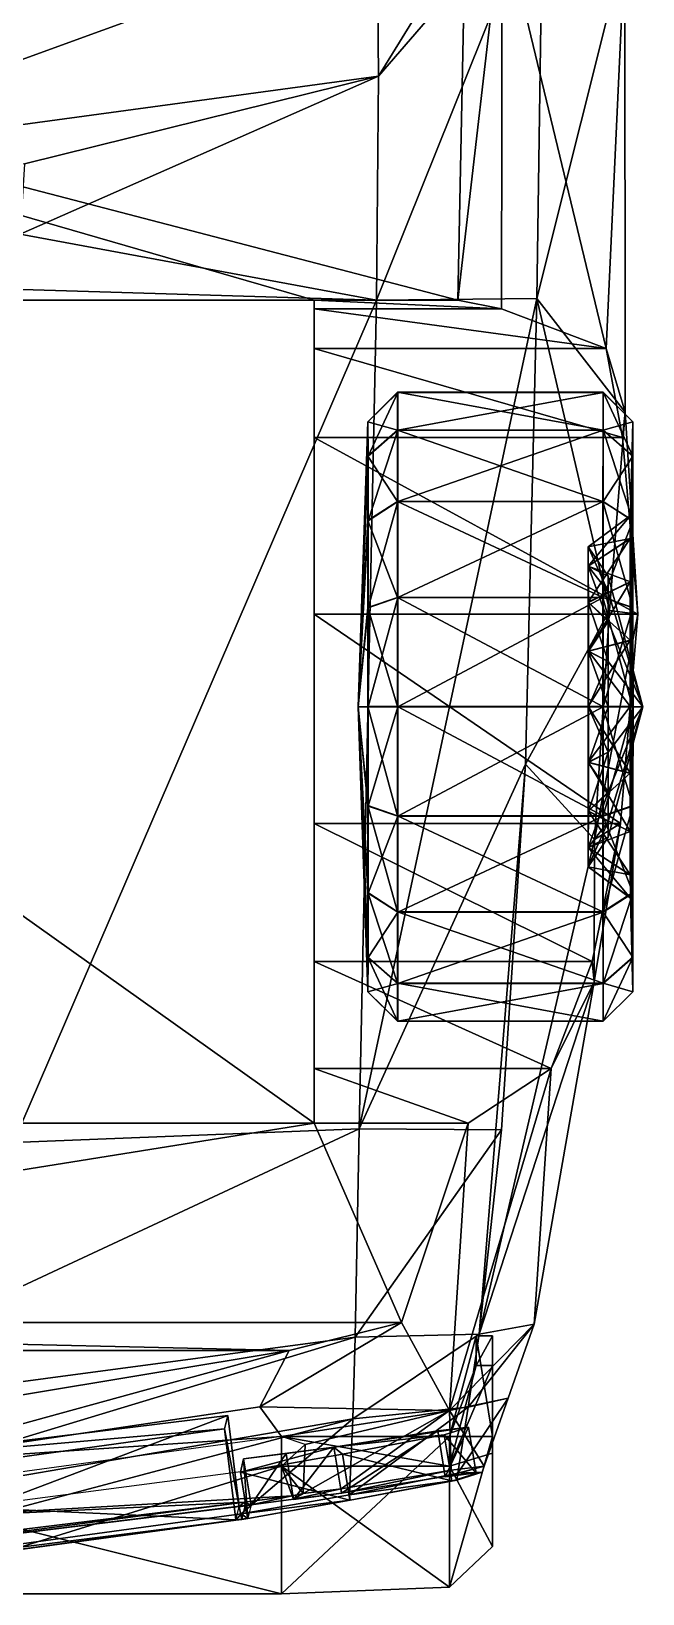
# Model space of a CAD drawing. Header units: metres. Extents: x -3 to 3, y -7.1 to 8.4.
# Drawn here: x 0.99 to 3.02, y -7.06 to -1.85 of the extents above; entities that cross this region are included whole.
import ezdxf

# ---------------------------------------------------------------- set-up
doc = ezdxf.new("R2010")
doc.units = ezdxf.units.M

msp = doc.modelspace()

# ---------------------------------------------------------------- linework, layer by layer
for points in [[(2.1427, -1.9968, 1.073), (2.6164, -1.2283, 1.0476), (2.1381, -1.5103, 1.1835)], [(2.6914, -1.3623, 1.0246), (2.6164, -1.2283, 1.0476), (2.1427, -1.9968, 1.073)], [(2.1359, -2.7431, 1.0449), (2.6708, -2.7383, 1.0399), (2.6914, -1.3623, 1.0246)], [(2.6914, -1.3623, 1.0246), (2.1427, -1.9968, 1.073), (2.1359, -2.7431, 1.0449)], [(2.9642, -1.5659, 0.1481), (2.6914, -1.3623, 1.0246), (2.6708, -2.7383, 1.0399)], [(-2.4327, -1.4813, -1.0473), (2.4332, -1.4813, -1.0473), (2.4072, -2.7434, -1.0926)], [(2.4072, -2.7434, -1.0926), (1.9287, -2.7434, -1.0927), (-2.4327, -1.4813, -1.0473)], [(-2.4327, -1.4813, -1.0473), (1.9287, -2.7434, -1.0927), (-1.9282, -2.7434, -1.0927)], [(2.1427, -1.9968, 1.073), (2.1381, -1.5103, 1.1835), (0.0002, -2.2876, 1.1754)], [(0.0002, -2.2876, 1.1754), (2.1381, -1.5103, 1.1835), (0.0002, -1.7819, 1.2159)], [(2.4072, -2.7434, -1.0926), (2.4332, -1.4813, -1.0473), (2.5558, -1.4641, -0.8743)], [(2.5558, -1.4641, -0.8743), (2.553, -2.7722, -0.8951), (2.4072, -2.7434, -1.0926)], [(2.5558, -1.4641, -0.8743), (2.9025, -2.905, -0.2316), (2.553, -2.7722, -0.8951)], [(2.9642, -1.5659, 0.1481), (2.9025, -2.905, -0.2316), (2.5558, -1.4641, -0.8743)], [(2.6708, -2.7383, 1.0399), (2.9649, -3.117, 0.1399), (2.9642, -1.5659, 0.1481)], [(2.9642, -1.5659, 0.1481), (2.9649, -3.117, 0.1399), (2.9025, -2.905, -0.2316)], [(0.0002, -2.2876, 1.1754), (0.9629, -2.289, 1.1222), (2.1427, -1.9968, 1.073)], [(2.1359, -2.7431, 1.0449), (2.1427, -1.9968, 1.073), (0.9482, -2.5229, 1.1449)], [(0.9482, -2.5229, 1.1449), (2.1427, -1.9968, 1.073), (0.9629, -2.289, 1.1222)], [(0.9482, -2.5229, 1.1449), (0.9552, -2.7082, 1.1427), (2.1359, -2.7431, 1.0449)], [(2.1359, -2.7431, 1.0449), (0.9552, -2.7082, 1.1427), (0.9262, -5.5516, 1.002)], [(1.9286, -5.4871, -0.8517), (-1.9282, -5.4871, -0.8517), (-1.9282, -2.7434, -1.0927)], [(-1.9282, -2.7434, -1.0927), (1.9287, -2.7434, -1.0927), (1.9286, -5.4871, -0.8517)], [(0.9262, -5.5516, 1.002), (2.0784, -5.5063, 0.8355), (2.1359, -2.7431, 1.0449)], [(1.9287, -2.7434, -1.0927), (1.9284, -3.2009, 0.0238), (1.9283, -3.79, 0.3414)], [(1.9283, -3.79, 0.3414), (1.9283, -4.4881, 0.2848), (1.9287, -2.7434, -1.0927)], [(1.9287, -2.7434, -1.0927), (1.9283, -4.4881, 0.2848), (1.9284, -4.9484, -0.0085)], [(1.9285, -2.905, -0.2319), (1.9284, -3.2009, 0.0238), (1.9287, -2.7434, -1.0927)], [(1.9284, -4.9484, -0.0085), (1.9285, -5.3044, -0.4099), (1.9287, -2.7434, -1.0927)], [(1.9287, -2.7434, -1.0927), (1.9287, -2.7722, -0.8953), (1.9285, -2.905, -0.2319)], [(1.9287, -2.7434, -1.0927), (1.9285, -5.3044, -0.4099), (1.9286, -5.4871, -0.8517)], [(2.553, -2.7722, -0.8951), (1.9287, -2.7722, -0.8953), (1.9287, -2.7434, -1.0927)], [(1.9287, -2.7434, -1.0927), (2.4072, -2.7434, -1.0926), (2.553, -2.7722, -0.8951)], [(2.6328, -4.2904, 0.9985), (2.6708, -2.7383, 1.0399), (2.0784, -5.5063, 0.8355)], [(2.0784, -5.5063, 0.8355), (2.6708, -2.7383, 1.0399), (2.1359, -2.7431, 1.0449)], [(2.6708, -2.7383, 1.0399), (2.6328, -4.2904, 0.9985), (2.9131, -3.7784, 0.4837)], [(2.6708, -2.7383, 1.0399), (2.9131, -3.7784, 0.4837), (2.9649, -3.117, 0.1399)], [(2.9025, -2.905, -0.2316), (1.9285, -2.905, -0.2319), (1.9287, -2.7722, -0.8953)], [(1.9287, -2.7722, -0.8953), (2.553, -2.7722, -0.8951), (2.9025, -2.905, -0.2316)], [(2.9564, -3.2009, 0.0241), (1.9284, -3.2009, 0.0238), (1.9285, -2.905, -0.2319)], [(1.9285, -2.905, -0.2319), (2.9025, -2.905, -0.2316), (2.9564, -3.2009, 0.0241)], [(2.9564, -3.2009, 0.0241), (2.9025, -2.905, -0.2316), (2.9649, -3.117, 0.1399)], [(2.108, -3.1488, -0.9617), (2.1079, -3.1487, -0.6267), (2.2069, -3.0506, -0.6094)], [(2.2067, -3.1769, -0.2621), (2.2069, -3.0506, -0.6094), (2.1079, -3.1487, -0.6267)], [(2.2069, -3.0506, -0.6094), (2.2071, -3.0507, -0.979), (2.108, -3.1488, -0.9617)], [(2.1082, -3.2634, -1.2765), (2.108, -3.1488, -0.9617), (2.2071, -3.0507, -0.979)], [(2.2071, -3.0507, -0.979), (2.2073, -3.1772, -1.3262), (2.1082, -3.2634, -1.2765)], [(2.2069, -3.0506, -0.6094), (2.2067, -3.1769, -0.2621), (2.8916, -3.1769, -0.2617)], [(2.2071, -3.0507, -0.979), (2.2069, -3.0506, -0.6094), (2.8918, -3.0506, -0.609)], [(2.8916, -3.1769, -0.2617), (2.8918, -3.0506, -0.609), (2.2069, -3.0506, -0.6094)], [(2.8918, -3.0506, -0.609), (2.892, -3.0507, -0.9786), (2.2071, -3.0507, -0.979)], [(2.2073, -3.1772, -1.3262), (2.2071, -3.0507, -0.979), (2.892, -3.0507, -0.9786)], [(2.892, -3.0507, -0.9786), (2.8922, -3.1772, -1.3258), (2.2073, -3.1772, -1.3262)], [(2.8918, -3.0506, -0.609), (2.8916, -3.1769, -0.2617), (2.9906, -3.2631, -0.3114)], [(2.892, -3.0507, -0.9786), (2.8918, -3.0506, -0.609), (2.9908, -3.1487, -0.6262)], [(2.9906, -3.2631, -0.3114), (2.9908, -3.1487, -0.6262), (2.8918, -3.0506, -0.609)], [(2.8922, -3.1772, -1.3258), (2.892, -3.0507, -0.9786), (2.991, -3.1488, -0.9612)], [(2.9908, -3.1487, -0.6262), (2.991, -3.1488, -0.9612), (2.892, -3.0507, -0.9786)], [(2.9649, -3.117, 0.1399), (2.9131, -3.7784, 0.4837), (3.008, -3.79, 0.3417)], [(3.008, -3.79, 0.3417), (2.9564, -3.2009, 0.0241), (2.9649, -3.117, 0.1399)], [(2.1079, -3.1487, -0.6267), (2.108, -3.1488, -0.9617), (2.0749, -4.0988, -0.794)], [(2.1077, -3.2631, -0.3119), (2.1079, -3.1487, -0.6267), (2.0749, -4.0988, -0.794)], [(2.108, -3.1488, -0.9617), (2.1082, -3.2634, -1.2765), (2.0749, -4.0988, -0.794)], [(2.1079, -3.1487, -0.6267), (2.1077, -3.2631, -0.3119), (2.2067, -3.1769, -0.2621)], [(2.2065, -3.4143, 0.0211), (2.2067, -3.1769, -0.2621), (2.1077, -3.2631, -0.3119)], [(2.1084, -3.4788, -1.5331), (2.1082, -3.2634, -1.2765), (2.2073, -3.1772, -1.3262)], [(2.2073, -3.1772, -1.3262), (2.2075, -3.4148, -1.6093), (2.1084, -3.4788, -1.5331)], [(2.2067, -3.1769, -0.2621), (2.2065, -3.4143, 0.0211), (2.8914, -3.4143, 0.0215)], [(2.8914, -3.4143, 0.0215), (2.8916, -3.1769, -0.2617), (2.2067, -3.1769, -0.2621)], [(2.2075, -3.4148, -1.6093), (2.2073, -3.1772, -1.3262), (2.8922, -3.1772, -1.3258)], [(2.8922, -3.1772, -1.3258), (2.8924, -3.4148, -1.6089), (2.2075, -3.4148, -1.6093)], [(2.8916, -3.1769, -0.2617), (2.8914, -3.4143, 0.0215), (2.9905, -3.4784, -0.0547)], [(2.9905, -3.4784, -0.0547), (2.9906, -3.2631, -0.3114), (2.8916, -3.1769, -0.2617)], [(2.991, -3.1488, -0.9612), (2.9912, -3.2634, -1.276), (2.8922, -3.1772, -1.3258)], [(2.8924, -3.4148, -1.6089), (2.8922, -3.1772, -1.3258), (2.9912, -3.2634, -1.276)], [(2.9908, -3.1487, -0.6262), (2.9906, -3.2631, -0.3114), (2.9825, -3.5381, -0.47)], [(2.9825, -3.5381, -0.47), (2.9826, -3.4613, -0.6812), (2.9908, -3.1487, -0.6262)], [(2.991, -3.1488, -0.9612), (2.9908, -3.1487, -0.6262), (2.9826, -3.4613, -0.6812)], [(2.9826, -3.4613, -0.6812), (2.9827, -3.4614, -0.906), (2.991, -3.1488, -0.9612)], [(2.9912, -3.2634, -1.276), (2.991, -3.1488, -0.9612), (2.9827, -3.4614, -0.906)], [(3.008, -3.79, 0.3417), (1.9283, -3.79, 0.3414), (1.9284, -3.2009, 0.0238)], [(1.9284, -3.2009, 0.0238), (2.9564, -3.2009, 0.0241), (3.008, -3.79, 0.3417)], [(2.1075, -3.4784, -0.0552), (2.1077, -3.2631, -0.3119), (2.0749, -4.0988, -0.794)], [(2.1082, -3.2634, -1.2765), (2.1084, -3.4788, -1.5331), (2.0749, -4.0988, -0.794)], [(2.1077, -3.2631, -0.3119), (2.1075, -3.4784, -0.0552), (2.2065, -3.4143, 0.0211)], [(2.9912, -3.2634, -1.276), (2.9914, -3.4788, -1.5326), (2.8924, -3.4148, -1.6089)], [(2.9906, -3.2631, -0.3114), (2.9905, -3.4784, -0.0547), (2.9824, -3.6825, -0.2977)], [(2.9824, -3.6825, -0.2977), (2.9825, -3.5381, -0.47), (2.9906, -3.2631, -0.3114)], [(2.9827, -3.4614, -0.906), (2.9829, -3.5383, -1.1172), (2.9912, -3.2634, -1.276)], [(2.9914, -3.4788, -1.5326), (2.9912, -3.2634, -1.276), (2.9829, -3.5383, -1.1172)], [(2.2064, -3.7343, 0.2061), (2.2065, -3.4143, 0.0211), (2.1075, -3.4784, -0.0552)], [(2.1085, -3.7689, -1.7005), (2.1084, -3.4788, -1.5331), (2.2075, -3.4148, -1.6093)], [(2.2075, -3.4148, -1.6093), (2.2076, -3.7349, -1.7941), (2.1085, -3.7689, -1.7005)], [(2.2065, -3.4143, 0.0211), (2.2064, -3.7343, 0.2061), (2.8913, -3.7343, 0.2065)], [(2.8913, -3.7343, 0.2065), (2.8914, -3.4143, 0.0215), (2.2065, -3.4143, 0.0211)], [(2.2076, -3.7349, -1.7941), (2.2075, -3.4148, -1.6093), (2.8924, -3.4148, -1.6089)], [(2.8924, -3.4148, -1.6089), (2.8925, -3.7349, -1.7937), (2.2076, -3.7349, -1.7941)], [(2.8914, -3.4143, 0.0215), (2.8913, -3.7343, 0.2065), (2.9904, -3.7684, 0.113)], [(2.9904, -3.7684, 0.113), (2.9905, -3.4784, -0.0547), (2.8914, -3.4143, 0.0215)], [(2.8925, -3.7349, -1.7937), (2.8924, -3.4148, -1.6089), (2.9914, -3.4788, -1.5326)], [(2.1074, -3.7684, 0.1125), (2.1075, -3.4784, -0.0552), (2.0749, -4.0988, -0.794)], [(2.1084, -3.4788, -1.5331), (2.1085, -3.7689, -1.7005), (2.0749, -4.0988, -0.794)], [(2.1075, -3.4784, -0.0552), (2.1074, -3.7684, 0.1125), (2.2064, -3.7343, 0.2061)], [(2.9826, -3.4613, -0.6812), (2.9825, -3.5381, -0.47), (2.8422, -3.6298, -0.5229)], [(2.8422, -3.6298, -0.5229), (2.8423, -3.5655, -0.6996), (2.9826, -3.4613, -0.6812)], [(2.9827, -3.4614, -0.906), (2.9826, -3.4613, -0.6812), (2.8423, -3.5655, -0.6996)], [(2.8423, -3.5655, -0.6996), (2.8424, -3.5656, -0.8877), (2.9827, -3.4614, -0.906)], [(2.9829, -3.5383, -1.1172), (2.9827, -3.4614, -0.906), (2.8424, -3.5656, -0.8877)], [(2.9914, -3.4788, -1.5326), (2.9914, -3.7689, -1.7), (2.8925, -3.7349, -1.7937)], [(2.9905, -3.4784, -0.0547), (2.9904, -3.7684, 0.113), (2.9823, -3.8771, -0.1853)], [(2.9823, -3.8771, -0.1853), (2.9824, -3.6825, -0.2977), (2.9905, -3.4784, -0.0547)], [(2.9829, -3.5383, -1.1172), (2.983, -3.6828, -1.2894), (2.9914, -3.4788, -1.5326)], [(2.9914, -3.7689, -1.7), (2.9914, -3.4788, -1.5326), (2.983, -3.6828, -1.2894)], [(2.9825, -3.5381, -0.47), (2.9824, -3.6825, -0.2977), (2.8421, -3.7506, -0.3788)], [(2.8421, -3.7506, -0.3788), (2.8422, -3.6298, -0.5229), (2.9825, -3.5381, -0.47)], [(2.8424, -3.5656, -0.8877), (2.8425, -3.6299, -1.0643), (2.9829, -3.5383, -1.1172)], [(2.983, -3.6828, -1.2894), (2.9829, -3.5383, -1.1172), (2.8425, -3.6299, -1.0643)], [(2.8423, -3.5655, -0.6996), (2.8422, -3.6298, -0.5229), (2.9083, -3.716, -0.5727)], [(2.8424, -3.5656, -0.8877), (2.8423, -3.5655, -0.6996), (2.9083, -3.6636, -0.7169)], [(2.9083, -3.716, -0.5727), (2.9083, -3.6636, -0.7169), (2.8423, -3.5655, -0.6996)], [(2.8425, -3.6299, -1.0643), (2.8424, -3.5656, -0.8877), (2.9084, -3.6637, -0.8703)], [(2.9083, -3.6636, -0.7169), (2.9084, -3.6637, -0.8703), (2.8424, -3.5656, -0.8877)], [(2.8422, -3.6298, -0.5229), (2.8421, -3.7506, -0.3788), (2.9082, -3.8146, -0.4551)], [(2.9082, -3.8146, -0.4551), (2.9083, -3.716, -0.5727), (2.8422, -3.6298, -0.5229)], [(2.8426, -3.7508, -1.2084), (2.8425, -3.6299, -1.0643), (2.9085, -3.7162, -1.0145)], [(2.9084, -3.6637, -0.8703), (2.9085, -3.7162, -1.0145), (2.8425, -3.6299, -1.0643)], [(2.8425, -3.6299, -1.0643), (2.8426, -3.7508, -1.2084), (2.983, -3.6828, -1.2894)], [(2.9824, -3.6825, -0.2977), (2.9823, -3.8771, -0.1853), (2.8421, -3.9134, -0.2848)], [(2.8421, -3.9134, -0.2848), (2.8421, -3.7506, -0.3788), (2.9824, -3.6825, -0.2977)], [(2.983, -3.8775, -1.4017), (2.983, -3.6828, -1.2894), (2.8426, -3.7508, -1.2084)], [(2.9084, -3.6637, -0.8703), (2.9083, -3.6636, -0.7169), (3.0239, -4.0988, -0.7934)], [(2.9083, -3.6636, -0.7169), (2.9083, -3.716, -0.5727), (3.0239, -4.0988, -0.7934)], [(2.9085, -3.7162, -1.0145), (2.9084, -3.6637, -0.8703), (3.0239, -4.0988, -0.7934)], [(2.983, -3.6828, -1.2894), (2.983, -3.8775, -1.4017), (2.9914, -3.7689, -1.7)], [(2.2063, -4.0982, 0.2705), (2.2064, -3.7343, 0.2061), (2.1074, -3.7684, 0.1125)], [(2.1085, -4.0988, -1.7587), (2.1085, -3.7689, -1.7005), (2.2076, -3.7349, -1.7941)], [(2.2076, -3.7349, -1.7941), (2.2076, -4.0988, -1.8582), (2.1085, -4.0988, -1.7587)], [(2.2064, -3.7343, 0.2061), (2.2063, -4.0982, 0.2705), (2.8913, -4.0982, 0.2709)], [(2.8913, -4.0982, 0.2709), (2.8913, -3.7343, 0.2065), (2.2064, -3.7343, 0.2061)], [(2.2076, -4.0988, -1.8582), (2.2076, -3.7349, -1.7941), (2.8925, -3.7349, -1.7937)], [(2.8925, -3.7349, -1.7937), (2.8925, -4.0988, -1.8578), (2.2076, -4.0988, -1.8582)], [(2.9085, -3.7162, -1.0145), (2.9086, -3.8148, -1.132), (2.8426, -3.7508, -1.2084)], [(2.8913, -3.7343, 0.2065), (2.8913, -4.0982, 0.2709), (2.9903, -4.0983, 0.1713)], [(2.9903, -4.0983, 0.1713), (2.9904, -3.7684, 0.113), (2.8913, -3.7343, 0.2065)], [(2.8925, -4.0988, -1.8578), (2.8925, -3.7349, -1.7937), (2.9914, -3.7689, -1.7)], [(2.9083, -3.716, -0.5727), (2.9082, -3.8146, -0.4551), (3.0239, -4.0988, -0.7934)], [(2.9086, -3.8148, -1.132), (2.9085, -3.7162, -1.0145), (3.0239, -4.0988, -0.7934)], [(2.9502, -4.4881, 0.2851), (1.9283, -4.4881, 0.2848), (1.9283, -3.79, 0.3414)], [(1.9283, -3.79, 0.3414), (3.008, -3.79, 0.3417), (2.9502, -4.4881, 0.2851)], [(2.1074, -4.0983, 0.1708), (2.1074, -3.7684, 0.1125), (2.0749, -4.0988, -0.794)], [(2.1085, -3.7689, -1.7005), (2.1085, -4.0988, -1.7587), (2.0749, -4.0988, -0.794)], [(2.1074, -3.7684, 0.1125), (2.1074, -4.0983, 0.1708), (2.2063, -4.0982, 0.2705)], [(2.9131, -3.7784, 0.4837), (2.6328, -4.2904, 0.9985), (2.8636, -4.5416, 0.4161)], [(2.8421, -3.7506, -0.3788), (2.8421, -3.9134, -0.2848), (2.9082, -3.9475, -0.3783)], [(2.9082, -3.9475, -0.3783), (2.9082, -3.8146, -0.4551), (2.8421, -3.7506, -0.3788)], [(2.8427, -3.9137, -1.3024), (2.8426, -3.7508, -1.2084), (2.9086, -3.8148, -1.132)], [(2.8426, -3.7508, -1.2084), (2.8427, -3.9137, -1.3024), (2.983, -3.8775, -1.4017)], [(3.008, -3.79, 0.3417), (2.9131, -3.7784, 0.4837), (2.8636, -4.5416, 0.4161)], [(2.8636, -4.5416, 0.4161), (2.9502, -4.4881, 0.2851), (3.008, -3.79, 0.3417)], [(2.9914, -3.7689, -1.7), (2.9915, -4.0988, -1.7582), (2.8925, -4.0988, -1.8578)], [(2.9904, -3.7684, 0.113), (2.9903, -4.0983, 0.1713), (2.9823, -4.0985, -0.1461)], [(2.9823, -4.0985, -0.1461), (2.9823, -3.8771, -0.1853), (2.9904, -3.7684, 0.113)], [(2.9915, -4.0988, -1.7582), (2.9914, -3.7689, -1.7), (2.983, -3.8775, -1.4017)], [(2.9086, -3.8148, -1.132), (2.9086, -3.9477, -1.2087), (2.8427, -3.9137, -1.3024)], [(2.9082, -3.8146, -0.4551), (2.9082, -3.9475, -0.3783), (3.0239, -4.0988, -0.7934)], [(2.9086, -3.9477, -1.2087), (2.9086, -3.8148, -1.132), (3.0239, -4.0988, -0.7934)], [(2.9823, -3.8771, -0.1853), (2.9823, -4.0985, -0.1461), (2.8421, -4.0985, -0.252)], [(2.8421, -4.0985, -0.252), (2.8421, -3.9134, -0.2848), (2.9823, -3.8771, -0.1853)], [(2.983, -4.0988, -1.4407), (2.983, -3.8775, -1.4017), (2.8427, -3.9137, -1.3024)], [(2.983, -3.8775, -1.4017), (2.983, -4.0988, -1.4407), (2.9915, -4.0988, -1.7582)], [(2.8421, -3.9134, -0.2848), (2.8421, -4.0985, -0.252), (2.9081, -4.0986, -0.3515)], [(2.9081, -4.0986, -0.3515), (2.9082, -3.9475, -0.3783), (2.8421, -3.9134, -0.2848)], [(2.8427, -4.0988, -1.335), (2.8427, -3.9137, -1.3024), (2.9086, -3.9477, -1.2087)], [(2.8427, -3.9137, -1.3024), (2.8427, -4.0988, -1.335), (2.983, -4.0988, -1.4407)], [(2.9086, -3.9477, -1.2087), (2.9087, -4.0988, -1.2354), (2.8427, -4.0988, -1.335)], [(2.9082, -3.9475, -0.3783), (2.9081, -4.0986, -0.3515), (3.0239, -4.0988, -0.7934)], [(2.9087, -4.0988, -1.2354), (2.9086, -3.9477, -1.2087), (3.0239, -4.0988, -0.7934)], [(2.1074, -4.4282, 0.1129), (2.1074, -4.0983, 0.1708), (2.0749, -4.0988, -0.794)], [(2.1075, -4.7184, -0.0544), (2.1074, -4.4282, 0.1129), (2.0749, -4.0988, -0.794)], [(2.1077, -4.934, -0.3109), (2.1075, -4.7184, -0.0544), (2.0749, -4.0988, -0.794)], [(2.1079, -5.0488, -0.6256), (2.1077, -4.934, -0.3109), (2.0749, -4.0988, -0.794)], [(2.108, -5.0491, -0.9606), (2.1079, -5.0488, -0.6256), (2.0749, -4.0988, -0.794)], [(2.1082, -4.9348, -1.2755), (2.108, -5.0491, -0.9606), (2.0749, -4.0988, -0.794)], [(2.1084, -4.7198, -1.5323), (2.1082, -4.9348, -1.2755), (2.0749, -4.0988, -0.794)], [(2.1085, -4.4298, -1.7002), (2.1084, -4.7198, -1.5323), (2.0749, -4.0988, -0.794)], [(2.1085, -4.0988, -1.7587), (2.1085, -4.4298, -1.7002), (2.0749, -4.0988, -0.794)], [(2.2064, -4.4622, 0.2065), (2.2063, -4.0982, 0.2705), (2.1074, -4.0983, 0.1708)], [(2.1074, -4.0983, 0.1708), (2.1074, -4.4282, 0.1129), (2.2064, -4.4622, 0.2065)], [(2.1085, -4.4298, -1.7002), (2.1085, -4.0988, -1.7587), (2.2076, -4.0988, -1.8582)], [(2.2076, -4.0988, -1.8582), (2.2076, -4.464, -1.7936), (2.1085, -4.4298, -1.7002)], [(2.2063, -4.0982, 0.2705), (2.2064, -4.4622, 0.2065), (2.8913, -4.4622, 0.2069)], [(2.8913, -4.4622, 0.2069), (2.8913, -4.0982, 0.2709), (2.2063, -4.0982, 0.2705)], [(2.2076, -4.464, -1.7936), (2.2076, -4.0988, -1.8582), (2.8925, -4.0988, -1.8578)], [(2.8925, -4.0988, -1.8578), (2.8925, -4.464, -1.7932), (2.2076, -4.464, -1.7936)], [(2.8421, -4.0985, -0.252), (2.8421, -4.2837, -0.2845), (2.9082, -4.2497, -0.3781)], [(2.9082, -4.2497, -0.3781), (2.9081, -4.0986, -0.3515), (2.8421, -4.0985, -0.252)], [(2.9823, -4.0985, -0.1461), (2.9823, -4.3198, -0.185), (2.8421, -4.2837, -0.2845)], [(2.8421, -4.2837, -0.2845), (2.8421, -4.0985, -0.252), (2.9823, -4.0985, -0.1461)], [(2.8427, -4.2846, -1.3021), (2.8427, -4.0988, -1.335), (2.9087, -4.0988, -1.2354)], [(2.9087, -4.0988, -1.2354), (2.9086, -4.2504, -1.2086), (2.8427, -4.2846, -1.3021)], [(2.983, -4.3209, -1.4015), (2.983, -4.0988, -1.4407), (2.8427, -4.0988, -1.335)], [(2.8427, -4.0988, -1.335), (2.8427, -4.2846, -1.3021), (2.983, -4.3209, -1.4015)], [(2.8913, -4.0982, 0.2709), (2.8913, -4.4622, 0.2069), (2.9904, -4.4282, 0.1134)], [(2.9904, -4.4282, 0.1134), (2.9903, -4.0983, 0.1713), (2.8913, -4.0982, 0.2709)], [(2.8925, -4.464, -1.7932), (2.8925, -4.0988, -1.8578), (2.9915, -4.0988, -1.7582)], [(2.9915, -4.0988, -1.7582), (2.9914, -4.4298, -1.6996), (2.8925, -4.464, -1.7932)], [(2.9081, -4.0986, -0.3515), (2.9082, -4.2497, -0.3781), (3.0239, -4.0988, -0.7934)], [(2.9082, -4.2497, -0.3781), (2.9082, -4.3827, -0.4547), (3.0239, -4.0988, -0.7934)], [(2.9082, -4.3827, -0.4547), (2.9083, -4.4814, -0.5722), (3.0239, -4.0988, -0.7934)], [(2.9083, -4.4814, -0.5722), (2.9083, -4.534, -0.7164), (3.0239, -4.0988, -0.7934)], [(2.9083, -4.534, -0.7164), (2.9084, -4.5341, -0.8698), (3.0239, -4.0988, -0.7934)], [(2.9084, -4.5341, -0.8698), (2.9085, -4.4818, -1.014), (3.0239, -4.0988, -0.7934)], [(2.9085, -4.4818, -1.014), (2.9086, -4.3833, -1.1317), (3.0239, -4.0988, -0.7934)], [(2.9086, -4.3833, -1.1317), (2.9086, -4.2504, -1.2086), (3.0239, -4.0988, -0.7934)], [(2.9086, -4.2504, -1.2086), (2.9087, -4.0988, -1.2354), (3.0239, -4.0988, -0.7934)], [(2.9903, -4.0983, 0.1713), (2.9904, -4.4282, 0.1134), (2.9823, -4.3198, -0.185)], [(2.9823, -4.3198, -0.185), (2.9823, -4.0985, -0.1461), (2.9903, -4.0983, 0.1713)], [(2.9914, -4.4298, -1.6996), (2.9915, -4.0988, -1.7582), (2.983, -4.0988, -1.4407)], [(2.983, -4.0988, -1.4407), (2.983, -4.3209, -1.4015), (2.9914, -4.4298, -1.6996)], [(2.9082, -4.3827, -0.4547), (2.9082, -4.2497, -0.3781), (2.8421, -4.2837, -0.2845)], [(2.8426, -4.4474, -1.208), (2.8427, -4.2846, -1.3021), (2.9086, -4.2504, -1.2086)], [(2.9086, -4.2504, -1.2086), (2.9086, -4.3833, -1.1317), (2.8426, -4.4474, -1.208)], [(2.0784, -5.5063, 0.8355), (2.5535, -5.5091, 0.8615), (2.6328, -4.2904, 0.9985)], [(2.6328, -4.2904, 0.9985), (2.479, -6.19, 0.7203), (2.8636, -4.5416, 0.4161)], [(2.6328, -4.2904, 0.9985), (2.5535, -5.5091, 0.8615), (2.479, -6.19, 0.7203)], [(2.8421, -4.2837, -0.2845), (2.8421, -4.4466, -0.3784), (2.9082, -4.3827, -0.4547)], [(2.8421, -4.4466, -0.3784), (2.8421, -4.2837, -0.2845), (2.9823, -4.3198, -0.185)], [(2.9823, -4.3198, -0.185), (2.9824, -4.5146, -0.2972), (2.8421, -4.4466, -0.3784)], [(2.8427, -4.2846, -1.3021), (2.8426, -4.4474, -1.208), (2.983, -4.5155, -1.2889)], [(2.983, -4.5155, -1.2889), (2.983, -4.3209, -1.4015), (2.8427, -4.2846, -1.3021)], [(2.9824, -4.5146, -0.2972), (2.9823, -4.3198, -0.185), (2.9904, -4.4282, 0.1134)], [(2.9914, -4.7198, -1.5318), (2.9914, -4.4298, -1.6996), (2.983, -4.3209, -1.4015)], [(2.983, -4.3209, -1.4015), (2.983, -4.5155, -1.2889), (2.9914, -4.7198, -1.5318)], [(2.9083, -4.4814, -0.5722), (2.9082, -4.3827, -0.4547), (2.8421, -4.4466, -0.3784)], [(2.8425, -4.5681, -1.0638), (2.8426, -4.4474, -1.208), (2.9086, -4.3833, -1.1317)], [(2.9086, -4.3833, -1.1317), (2.9085, -4.4818, -1.014), (2.8425, -4.5681, -1.0638)], [(2.1074, -4.4282, 0.1129), (2.1075, -4.7184, -0.0544), (2.2065, -4.7824, 0.0219)], [(2.2065, -4.7824, 0.0219), (2.2064, -4.4622, 0.2065), (2.1074, -4.4282, 0.1129)], [(2.1084, -4.7198, -1.5323), (2.1085, -4.4298, -1.7002), (2.2076, -4.464, -1.7936)], [(2.2076, -4.464, -1.7936), (2.2075, -4.7839, -1.6085), (2.1084, -4.7198, -1.5323)], [(2.2064, -4.4622, 0.2065), (2.2065, -4.7824, 0.0219), (2.8914, -4.7824, 0.0224)], [(2.8914, -4.7824, 0.0224), (2.8913, -4.4622, 0.2069), (2.2064, -4.4622, 0.2065)], [(2.2075, -4.7839, -1.6085), (2.2076, -4.464, -1.7936), (2.8925, -4.464, -1.7932)], [(2.8925, -4.464, -1.7932), (2.8924, -4.7839, -1.6081), (2.2075, -4.7839, -1.6085)], [(2.8421, -4.4466, -0.3784), (2.8422, -4.5676, -0.5224), (2.9083, -4.4814, -0.5722)], [(2.8422, -4.5676, -0.5224), (2.8421, -4.4466, -0.3784), (2.9824, -4.5146, -0.2972)], [(2.8426, -4.4474, -1.208), (2.8425, -4.5681, -1.0638), (2.9829, -4.6598, -1.1165)], [(2.9829, -4.6598, -1.1165), (2.983, -4.5155, -1.2889), (2.8426, -4.4474, -1.208)], [(2.9905, -4.7184, -0.0539), (2.9904, -4.4282, 0.1134), (2.8913, -4.4622, 0.2069)], [(2.8913, -4.4622, 0.2069), (2.8914, -4.7824, 0.0224), (2.9905, -4.7184, -0.0539)], [(2.8924, -4.7839, -1.6081), (2.8925, -4.464, -1.7932), (2.9914, -4.4298, -1.6996)], [(2.9914, -4.4298, -1.6996), (2.9914, -4.7198, -1.5318), (2.8924, -4.7839, -1.6081)], [(2.9904, -4.4282, 0.1134), (2.9905, -4.7184, -0.0539), (2.9824, -4.5146, -0.2972)], [(2.8557, -4.9484, -0.0083), (1.9284, -4.9484, -0.0085), (1.9283, -4.4881, 0.2848)], [(1.9283, -4.4881, 0.2848), (2.9502, -4.4881, 0.2851), (2.8557, -4.9484, -0.0083)], [(2.9083, -4.534, -0.7164), (2.9083, -4.4814, -0.5722), (2.8422, -4.5676, -0.5224)], [(2.9824, -4.5146, -0.2972), (2.9825, -4.6592, -0.4693), (2.8422, -4.5676, -0.5224)], [(2.8424, -4.6322, -0.887), (2.8425, -4.5681, -1.0638), (2.9085, -4.4818, -1.014)], [(2.9085, -4.4818, -1.014), (2.9084, -4.5341, -0.8698), (2.8424, -4.6322, -0.887)], [(2.8615, -5.0161, 0.1009), (2.8557, -4.9484, -0.0083), (2.9502, -4.4881, 0.2851)], [(2.9502, -4.4881, 0.2851), (2.8636, -4.5416, 0.4161), (2.8615, -5.0161, 0.1009)], [(2.9825, -4.6592, -0.4693), (2.9824, -4.5146, -0.2972), (2.9905, -4.7184, -0.0539)], [(2.983, -4.5155, -1.2889), (2.9829, -4.6598, -1.1165), (2.9912, -4.9348, -1.275)], [(2.9912, -4.9348, -1.275), (2.9914, -4.7198, -1.5318), (2.983, -4.5155, -1.2889)], [(2.8636, -4.5416, 0.4161), (2.479, -6.19, 0.7203), (2.8615, -5.0161, 0.1009)], [(2.8422, -4.5676, -0.5224), (2.8423, -4.632, -0.699), (2.9083, -4.534, -0.7164)], [(2.8423, -4.632, -0.699), (2.8422, -4.5676, -0.5224), (2.9825, -4.6592, -0.4693)], [(2.9084, -4.5341, -0.8698), (2.9083, -4.534, -0.7164), (2.8423, -4.632, -0.699)], [(2.8423, -4.632, -0.699), (2.8424, -4.6322, -0.887), (2.9084, -4.5341, -0.8698)], [(2.8425, -4.5681, -1.0638), (2.8424, -4.6322, -0.887), (2.9827, -4.7364, -0.9052)], [(2.9827, -4.7364, -0.9052), (2.9829, -4.6598, -1.1165), (2.8425, -4.5681, -1.0638)], [(2.9825, -4.6592, -0.4693), (2.9826, -4.7362, -0.6805), (2.8423, -4.632, -0.699)], [(2.8424, -4.6322, -0.887), (2.8423, -4.632, -0.699), (2.9826, -4.7362, -0.6805)], [(2.9826, -4.7362, -0.6805), (2.9827, -4.7364, -0.9052), (2.8424, -4.6322, -0.887)], [(2.9905, -4.7184, -0.0539), (2.9906, -4.934, -0.3104), (2.9825, -4.6592, -0.4693)], [(2.9826, -4.7362, -0.6805), (2.9825, -4.6592, -0.4693), (2.9906, -4.934, -0.3104)], [(2.9829, -4.6598, -1.1165), (2.9827, -4.7364, -0.9052), (2.991, -5.0491, -0.9601)], [(2.991, -5.0491, -0.9601), (2.9912, -4.9348, -1.275), (2.9829, -4.6598, -1.1165)], [(2.1075, -4.7184, -0.0544), (2.1077, -4.934, -0.3109), (2.2067, -5.0202, -0.261)], [(2.2067, -5.0202, -0.261), (2.2065, -4.7824, 0.0219), (2.1075, -4.7184, -0.0544)], [(2.1082, -4.9348, -1.2755), (2.1084, -4.7198, -1.5323), (2.2075, -4.7839, -1.6085)], [(2.9906, -4.934, -0.3104), (2.9905, -4.7184, -0.0539), (2.8914, -4.7824, 0.0224)], [(2.8922, -5.0211, -1.3247), (2.8924, -4.7839, -1.6081), (2.9914, -4.7198, -1.5318)], [(2.9914, -4.7198, -1.5318), (2.9912, -4.9348, -1.275), (2.8922, -5.0211, -1.3247)], [(2.9906, -4.934, -0.3104), (2.9908, -5.0488, -0.6251), (2.9826, -4.7362, -0.6805)], [(2.9827, -4.7364, -0.9052), (2.9826, -4.7362, -0.6805), (2.9908, -5.0488, -0.6251)], [(2.9908, -5.0488, -0.6251), (2.991, -5.0491, -0.9601), (2.9827, -4.7364, -0.9052)], [(2.2075, -4.7839, -1.6085), (2.2073, -5.0211, -1.3252), (2.1082, -4.9348, -1.2755)], [(2.2065, -4.7824, 0.0219), (2.2067, -5.0202, -0.261), (2.8916, -5.0202, -0.2606)], [(2.8916, -5.0202, -0.2606), (2.8914, -4.7824, 0.0224), (2.2065, -4.7824, 0.0219)], [(2.2073, -5.0211, -1.3252), (2.2075, -4.7839, -1.6085), (2.8924, -4.7839, -1.6081)], [(2.8924, -4.7839, -1.6081), (2.8922, -5.0211, -1.3247), (2.2073, -5.0211, -1.3252)], [(2.8914, -4.7824, 0.0224), (2.8916, -5.0202, -0.2606), (2.9906, -4.934, -0.3104)], [(2.7188, -5.3044, -0.4097), (1.9285, -5.3044, -0.4099), (1.9284, -4.9484, -0.0085)], [(1.9284, -4.9484, -0.0085), (2.8557, -4.9484, -0.0083), (2.7188, -5.3044, -0.4097)], [(2.1077, -4.934, -0.3109), (2.1079, -5.0488, -0.6256), (2.2069, -5.1469, -0.6082)], [(2.2069, -5.1469, -0.6082), (2.2067, -5.0202, -0.261), (2.1077, -4.934, -0.3109)], [(2.108, -5.0491, -0.9606), (2.1082, -4.9348, -1.2755), (2.2073, -5.0211, -1.3252)], [(2.7188, -5.3044, -0.4097), (2.8557, -4.9484, -0.0083), (2.8615, -5.0161, 0.1009)], [(2.9908, -5.0488, -0.6251), (2.9906, -4.934, -0.3104), (2.8916, -5.0202, -0.2606)], [(2.892, -5.1472, -0.9773), (2.8922, -5.0211, -1.3247), (2.9912, -4.9348, -1.275)], [(2.9912, -4.9348, -1.275), (2.991, -5.0491, -0.9601), (2.892, -5.1472, -0.9773)], [(2.1079, -5.0488, -0.6256), (2.108, -5.0491, -0.9606), (2.2071, -5.1472, -0.9777)], [(2.2071, -5.1472, -0.9777), (2.2069, -5.1469, -0.6082), (2.1079, -5.0488, -0.6256)], [(2.2073, -5.0211, -1.3252), (2.2071, -5.1472, -0.9777), (2.108, -5.0491, -0.9606)], [(2.2067, -5.0202, -0.261), (2.2069, -5.1469, -0.6082), (2.8918, -5.1469, -0.6078)], [(2.8918, -5.1469, -0.6078), (2.8916, -5.0202, -0.2606), (2.2067, -5.0202, -0.261)], [(2.2071, -5.1472, -0.9777), (2.2073, -5.0211, -1.3252), (2.8922, -5.0211, -1.3247)], [(2.8922, -5.0211, -1.3247), (2.892, -5.1472, -0.9773), (2.2071, -5.1472, -0.9777)], [(2.8615, -5.0161, 0.1009), (2.479, -6.19, 0.7203), (2.6623, -6.157, 0.0771)], [(2.7188, -5.3044, -0.4097), (2.8615, -5.0161, 0.1009), (2.6623, -6.157, 0.0771)], [(2.8916, -5.0202, -0.2606), (2.8918, -5.1469, -0.6078), (2.9908, -5.0488, -0.6251)], [(2.991, -5.0491, -0.9601), (2.9908, -5.0488, -0.6251), (2.8918, -5.1469, -0.6078)], [(2.8918, -5.1469, -0.6078), (2.892, -5.1472, -0.9773), (2.991, -5.0491, -0.9601)], [(2.2069, -5.1469, -0.6082), (2.2071, -5.1472, -0.9777), (2.892, -5.1472, -0.9773)], [(2.892, -5.1472, -0.9773), (2.8918, -5.1469, -0.6078), (2.2069, -5.1469, -0.6082)], [(2.4421, -5.4871, -0.8516), (1.9286, -5.4871, -0.8517), (1.9285, -5.3044, -0.4099)], [(1.9285, -5.3044, -0.4099), (2.7188, -5.3044, -0.4097), (2.4421, -5.4871, -0.8516)], [(2.6623, -6.157, 0.0771), (2.3792, -6.4451, -0.4195), (2.7188, -5.3044, -0.4097)], [(2.4421, -5.4871, -0.8516), (2.7188, -5.3044, -0.4097), (2.3792, -6.4451, -0.4195)], [(1.9286, -5.4871, -0.8517), (-2.2188, -6.1513, -0.8346), (-2.4417, -5.4871, -0.8516)], [(-2.4417, -5.4871, -0.8516), (-1.9282, -5.4871, -0.8517), (1.9286, -5.4871, -0.8517)], [(2.2192, -6.1513, -0.8346), (-2.2188, -6.1513, -0.8346), (1.9286, -5.4871, -0.8517)], [(0.0002, -6.4761, 0.8189), (2.0655, -6.2009, 0.7181), (2.0784, -5.5063, 0.8355)], [(2.0784, -5.5063, 0.8355), (0.9262, -5.5516, 1.002), (0.0002, -6.4761, 0.8189)], [(1.9286, -5.4871, -0.8517), (2.4421, -5.4871, -0.8516), (2.2192, -6.1513, -0.8346)], [(2.5535, -5.5091, 0.8615), (2.0784, -5.5063, 0.8355), (2.0655, -6.2009, 0.7181)], [(2.0655, -6.2009, 0.7181), (2.479, -6.19, 0.7203), (2.5535, -5.5091, 0.8615)], [(2.3792, -6.4451, -0.4195), (2.2192, -6.1513, -0.8346), (2.4421, -5.4871, -0.8516)], [(1.8454, -6.2445, -0.8336), (-1.845, -6.2445, -0.8336), (-2.2188, -6.1513, -0.8346)], [(-2.2188, -6.1513, -0.8346), (2.2192, -6.1513, -0.8346), (1.8454, -6.2445, -0.8336)], [(1.7472, -6.4328, -0.6288), (1.8454, -6.2445, -0.8336), (2.2192, -6.1513, -0.8346)], [(2.2192, -6.1513, -0.8346), (2.3792, -6.4451, -0.4195), (1.7472, -6.4328, -0.6288)], [(2.0572, -6.4726, 0.6253), (2.4415, -6.4335, 0.6159), (2.479, -6.19, 0.7203)], [(2.479, -6.19, 0.7203), (2.0655, -6.2009, 0.7181), (2.0572, -6.4726, 0.6253)], [(2.3792, -6.4451, -0.4195), (2.6623, -6.157, 0.0771), (2.5755, -6.4038, 0.0835)], [(2.3792, -6.5316, -0.458), (2.4683, -6.196, -0.458), (2.4683, -6.2948, -0.3185)], [(2.4683, -6.196, -0.458), (2.3792, -6.5316, -0.458), (2.5236, -6.5316, -0.458)], [(2.4415, -6.4335, 0.6159), (2.5755, -6.4038, 0.0835), (2.6623, -6.157, 0.0771)], [(2.6623, -6.157, 0.0771), (2.479, -6.19, 0.7203), (2.4415, -6.4335, 0.6159)], [(2.5236, -6.5316, -0.458), (2.5236, -6.196, -0.458), (2.4683, -6.196, -0.458)], [(2.4683, -6.2948, -0.3185), (2.4683, -6.196, -0.458), (2.5236, -6.196, -0.458)], [(2.5236, -6.196, -0.458), (2.5236, -6.2948, -0.3185), (2.4683, -6.2948, -0.3185)], [(2.5236, -6.5871, -0.3185), (2.5236, -6.2948, -0.3185), (2.5236, -6.196, -0.458)], [(2.5236, -6.196, -0.458), (2.5236, -6.5316, -0.458), (2.5236, -6.5871, -0.3185)], [(1.8454, -6.2445, -0.8336), (0.0002, -6.5514, -0.7677), (-1.845, -6.2445, -0.8336)], [(0.0002, -6.8261, 0.7252), (2.0572, -6.4726, 0.6253), (2.0655, -6.2009, 0.7181)], [(2.0655, -6.2009, 0.7181), (0.0002, -6.4761, 0.8189), (0.0002, -6.8261, 0.7252)], [(0.4692, -6.6227, -0.6217), (0.0002, -6.5514, -0.7677), (1.8454, -6.2445, -0.8336)], [(1.8454, -6.2445, -0.8336), (1.7472, -6.4328, -0.6288), (0.4692, -6.6227, -0.6217)], [(2.3792, -6.6304, -0.3185), (2.4683, -6.2948, -0.3185), (2.5236, -6.2948, -0.3185)], [(2.5236, -6.2948, -0.3185), (2.5236, -6.5871, -0.3185), (2.3792, -6.6304, -0.3185)], [(2.4683, -6.2948, -0.3185), (2.3792, -6.6304, -0.3185), (2.3792, -6.5316, -0.458)], [(2.3792, -6.4451, -0.4195), (2.5755, -6.4038, 0.0835), (2.4954, -6.6308, 0.0895)], [(2.5755, -6.4038, 0.0835), (2.4415, -6.4335, 0.6159), (2.4077, -6.654, 0.5211)], [(2.4077, -6.654, 0.5211), (2.4954, -6.6308, 0.0895), (2.5755, -6.4038, 0.0835)], [(0.4692, -6.6227, -0.6217), (1.7472, -6.4328, -0.6288), (1.8192, -6.5316, -0.458)], [(1.8192, -6.5316, -0.458), (1.7472, -6.4328, -0.6288), (2.3792, -6.4451, -0.4195)], [(2.3792, -6.4451, -0.4195), (1.8985, -6.5581, -0.4195), (1.8192, -6.5316, -0.458)], [(2.0185, -6.7064, -0.2066), (1.8919, -6.7221, -0.2077), (2.3792, -6.4451, -0.4195)], [(1.8919, -6.7221, -0.2077), (1.8985, -6.5581, -0.4195), (2.3792, -6.4451, -0.4195)], [(2.3792, -6.4451, -0.4195), (2.3852, -6.6441, -0.1862), (2.0185, -6.7064, -0.2066)], [(2.4415, -6.4335, 0.6159), (2.0572, -6.4726, 0.6253), (2.046, -6.7261, 0.5401)], [(2.046, -6.7261, 0.5401), (2.4077, -6.654, 0.5211), (2.4415, -6.4335, 0.6159)], [(2.4954, -6.6308, 0.0895), (2.3852, -6.6441, -0.1862), (2.3792, -6.4451, -0.4195)], [(2.0572, -6.4726, 0.6253), (0.0002, -6.8261, 0.7252), (0.0002, -7.0194, 0.6176)], [(0.0002, -7.0194, 0.6176), (1.6851, -6.7899, 0.5564), (2.0572, -6.4726, 0.6253)], [(1.668, -6.8091, 0.5292), (1.6298, -6.5056, 0.5522), (0.0002, -6.7316, 0.6108)], [(0.3992, -6.6136, -0.1263), (0.0002, -6.7316, 0.6108), (1.6298, -6.5056, 0.5522)], [(0.4375, -6.9171, -0.1492), (0.3992, -6.6136, -0.1263), (1.6406, -6.462, -0.1383)], [(1.6298, -6.5056, 0.5522), (1.6406, -6.462, -0.1383), (0.3992, -6.6136, -0.1263)], [(1.6406, -6.462, -0.1383), (1.6789, -6.7656, -0.1613), (0.4375, -6.9171, -0.1492)], [(1.6789, -6.7656, -0.1613), (1.6406, -6.462, -0.1383), (1.6298, -6.5056, 0.5522)], [(1.6298, -6.5056, 0.5522), (1.668, -6.8091, 0.5292), (1.6789, -6.7656, -0.1613)], [(2.0572, -6.4726, 0.6253), (1.6851, -6.7899, 0.5564), (2.046, -6.7261, 0.5401)], [(2.443, -6.5006, 0.0983), (2.3403, -6.5123, -0.1476), (1.9942, -6.5675, -0.1657)], [(1.9942, -6.5675, -0.1657), (2.3625, -6.5255, 0.4987), (2.443, -6.5006, 0.0983)], [(2.3655, -6.6657, -0.1539), (2.3403, -6.5123, -0.1476), (2.443, -6.5006, 0.0983)], [(2.4682, -6.6541, 0.0919), (2.443, -6.5006, 0.0983), (2.3625, -6.5255, 0.4987)], [(2.443, -6.5006, 0.0983), (2.4682, -6.6541, 0.0919), (2.3655, -6.6657, -0.1539)], [(1.8192, -6.5316, -0.458), (0.4577, -6.7167, -0.4556), (0.4692, -6.6227, -0.6217)], [(1.8192, -7.0558, -0.4281), (1.8192, -6.5316, -0.458), (0.4577, -6.7167, -0.4556)], [(1.8192, -6.5316, -0.458), (2.3792, -6.5316, -0.458), (2.3792, -6.6304, -0.3185)], [(2.3792, -6.6304, -0.3185), (1.8192, -6.6304, -0.3185), (1.8192, -6.5316, -0.458)], [(1.8192, -7.0558, -0.4281), (2.3792, -7.0342, -0.4281), (2.3792, -6.5316, -0.458)], [(2.3792, -6.5316, -0.458), (1.8192, -6.5316, -0.458), (1.8192, -7.0558, -0.4281)], [(1.8192, -6.5316, -0.458), (1.8192, -6.6304, -0.3185), (1.8985, -6.5581, -0.4195)], [(1.8192, -6.6304, -0.3185), (1.8985, -6.5581, -0.4195), (1.8919, -6.7221, -0.2077)], [(2.0194, -6.7209, -0.172), (1.9942, -6.5675, -0.1657), (2.3403, -6.5123, -0.1476)], [(2.0226, -6.5903, 0.5188), (2.3625, -6.5255, 0.4987), (1.9942, -6.5675, -0.1657)], [(2.3403, -6.5123, -0.1476), (2.3655, -6.6657, -0.1539), (2.0194, -6.7209, -0.172)], [(2.3876, -6.6789, 0.4924), (2.3625, -6.5255, 0.4987), (2.0226, -6.5903, 0.5188)], [(2.3625, -6.5255, 0.4987), (2.3876, -6.6789, 0.4924), (2.4682, -6.6541, 0.0919)], [(2.3792, -7.0342, -0.4281), (2.5236, -6.8984, -0.4281), (2.5236, -6.5316, -0.458)], [(2.5236, -6.5316, -0.458), (2.3792, -6.5316, -0.458), (2.3792, -7.0342, -0.4281)], [(2.5236, -6.8984, -0.3481), (2.5236, -6.5871, -0.3185), (2.5236, -6.5316, -0.458)], [(2.5236, -6.5316, -0.458), (2.5236, -6.8984, -0.4281), (2.5236, -6.8984, -0.3481)], [(1.9942, -6.5675, -0.1657), (1.6826, -6.6505, 0.5339), (2.0226, -6.5903, 0.5188)], [(1.6932, -6.6057, -0.1566), (1.6826, -6.6505, 0.5339), (1.9942, -6.5675, -0.1657)], [(2.0478, -6.7437, 0.5124), (2.0226, -6.5903, 0.5188), (1.6826, -6.6505, 0.5339)], [(1.7078, -6.8039, 0.5276), (1.6826, -6.6505, 0.5339), (1.6932, -6.6057, -0.1566)], [(1.9942, -6.5675, -0.1657), (1.8349, -6.5879, -0.1678), (1.6932, -6.6057, -0.1566)], [(1.7184, -6.7591, -0.1629), (1.6932, -6.6057, -0.1566), (1.8349, -6.5879, -0.1678)], [(1.6932, -6.6057, -0.1566), (1.7184, -6.7591, -0.1629), (1.7078, -6.8039, 0.5276)], [(1.8349, -6.5879, -0.1678), (1.8601, -6.7413, -0.1742), (1.7184, -6.7591, -0.1629)], [(1.8601, -6.7413, -0.1742), (1.8349, -6.5879, -0.1678), (1.9942, -6.5675, -0.1657)], [(1.9942, -6.5675, -0.1657), (2.0194, -6.7209, -0.172), (1.8601, -6.7413, -0.1742)], [(2.0226, -6.5903, 0.5188), (2.0478, -6.7437, 0.5124), (2.3876, -6.6789, 0.4924)], [(2.3792, -6.6304, -0.3185), (2.5236, -6.5871, -0.3185), (2.5236, -6.8984, -0.3481)], [(0.4463, -6.8107, -0.3104), (1.8192, -6.6304, -0.3185), (1.8552, -6.7293, -0.2102)], [(1.8192, -6.6304, -0.3185), (1.8192, -7.0558, -0.3481), (0.4463, -7.0558, -0.3435)], [(0.4463, -7.0558, -0.3435), (0.4463, -6.8107, -0.3104), (1.8192, -6.6304, -0.3185)], [(1.6826, -6.6505, 0.5339), (1.7078, -6.8039, 0.5276), (2.0478, -6.7437, 0.5124)], [(1.8919, -6.7221, -0.2077), (1.8552, -6.7293, -0.2102), (1.8192, -6.6304, -0.3185)], [(1.8192, -6.6304, -0.3185), (2.3792, -6.6304, -0.3185), (2.3792, -7.0342, -0.3481)], [(2.3792, -7.0342, -0.3481), (1.8192, -7.0558, -0.3481), (1.8192, -6.6304, -0.3185)], [(2.0199, -6.72, -0.192), (2.0185, -6.7064, -0.2066), (2.3852, -6.6441, -0.1862)], [(2.0194, -6.7209, -0.172), (2.0199, -6.72, -0.192), (2.3787, -6.6627, -0.1732)], [(2.3787, -6.6627, -0.1732), (2.3655, -6.6657, -0.1539), (2.0194, -6.7209, -0.172)], [(2.3852, -6.6441, -0.1862), (2.3787, -6.6627, -0.1732), (2.0199, -6.72, -0.192)], [(2.404, -6.677, 0.5114), (2.4077, -6.654, 0.5211), (2.046, -6.7261, 0.5401)], [(2.3655, -6.6657, -0.1539), (2.3787, -6.6627, -0.1732), (2.4888, -6.6506, 0.0899)], [(2.4888, -6.6506, 0.0899), (2.4682, -6.6541, 0.0919), (2.3655, -6.6657, -0.1539)], [(2.3787, -6.6627, -0.1732), (2.3852, -6.6441, -0.1862), (2.4954, -6.6308, 0.0895)], [(2.4954, -6.6308, 0.0895), (2.4888, -6.6506, 0.0899), (2.3787, -6.6627, -0.1732)], [(2.5236, -6.8984, -0.3481), (2.3792, -7.0342, -0.3481), (2.3792, -6.6304, -0.3185)], [(2.404, -6.677, 0.5114), (2.3876, -6.6789, 0.4924), (2.4682, -6.6541, 0.0919)], [(2.4682, -6.6541, 0.0919), (2.4888, -6.6506, 0.0899), (2.404, -6.677, 0.5114)], [(2.4077, -6.654, 0.5211), (2.404, -6.677, 0.5114), (2.4888, -6.6506, 0.0899)], [(2.4888, -6.6506, 0.0899), (2.4954, -6.6308, 0.0895), (2.4077, -6.654, 0.5211)], [(0.4577, -6.7167, -0.4556), (0.4577, -7.0558, -0.4267), (1.8192, -7.0558, -0.4281)], [(1.8593, -6.7406, -0.1941), (1.8919, -6.7221, -0.2077), (2.0185, -6.7064, -0.2066)], [(2.0185, -6.7064, -0.2066), (2.0199, -6.72, -0.192), (1.8593, -6.7406, -0.1941)], [(2.046, -6.7261, 0.5401), (2.0489, -6.7443, 0.5324), (2.404, -6.677, 0.5114)], [(2.0489, -6.7443, 0.5324), (2.0478, -6.7437, 0.5124), (2.3876, -6.6789, 0.4924)], [(2.3876, -6.6789, 0.4924), (2.404, -6.677, 0.5114), (2.0489, -6.7443, 0.5324)], [(0.0002, -6.7316, 0.6108), (0.0002, -7.0351, 0.5879), (1.668, -6.8091, 0.5292)], [(0.4463, -6.8107, -0.3104), (1.6969, -6.7505, -0.198), (0.4349, -6.9047, -0.1858)], [(0.4367, -6.9157, -0.1692), (0.4349, -6.9047, -0.1858), (1.6969, -6.7505, -0.198)], [(1.6969, -6.7505, -0.198), (1.6792, -6.7639, -0.1812), (0.4367, -6.9157, -0.1692)], [(0.4375, -6.9171, -0.1492), (0.4367, -6.9157, -0.1692), (1.6792, -6.7639, -0.1812)], [(1.6792, -6.7639, -0.1812), (1.6789, -6.7656, -0.1613), (0.4375, -6.9171, -0.1492)], [(1.8552, -6.7293, -0.2102), (1.6969, -6.7505, -0.198), (0.4463, -6.8107, -0.3104)], [(1.6879, -6.8068, 0.5285), (1.668, -6.8091, 0.5292), (1.6789, -6.7656, -0.1613)], [(1.6789, -6.7656, -0.1613), (1.6792, -6.7639, -0.1812), (1.699, -6.7615, -0.1814)], [(1.699, -6.7615, -0.1814), (1.6987, -6.7628, -0.1614), (1.6789, -6.7656, -0.1613)], [(1.6789, -6.7656, -0.1613), (1.6987, -6.7628, -0.1614), (1.6879, -6.8068, 0.5285)], [(1.699, -6.7615, -0.1814), (1.6792, -6.7639, -0.1812), (1.6969, -6.7505, -0.198)], [(2.0489, -6.7443, 0.5324), (2.046, -6.7261, 0.5401), (1.6851, -6.7899, 0.5564)], [(1.6851, -6.7899, 0.5564), (1.7073, -6.8046, 0.5476), (2.0489, -6.7443, 0.5324)], [(1.7078, -6.8039, 0.5276), (1.6879, -6.8068, 0.5285), (1.6987, -6.7628, -0.1614)], [(1.7188, -6.7589, -0.183), (1.6969, -6.7505, -0.198), (1.8552, -6.7293, -0.2102)], [(1.6969, -6.7505, -0.198), (1.7188, -6.7589, -0.183), (1.699, -6.7615, -0.1814)], [(1.6987, -6.7628, -0.1614), (1.7184, -6.7591, -0.1629), (1.7078, -6.8039, 0.5276)], [(1.7184, -6.7591, -0.1629), (1.6987, -6.7628, -0.1614), (1.699, -6.7615, -0.1814)], [(1.699, -6.7615, -0.1814), (1.7188, -6.7589, -0.183), (1.7184, -6.7591, -0.1629)], [(2.0478, -6.7437, 0.5124), (2.0489, -6.7443, 0.5324), (1.7073, -6.8046, 0.5476)], [(1.7073, -6.8046, 0.5476), (1.7078, -6.8039, 0.5276), (2.0478, -6.7437, 0.5124)], [(1.7184, -6.7591, -0.1629), (1.7188, -6.7589, -0.183), (1.8593, -6.7406, -0.1941)], [(1.8593, -6.7406, -0.1941), (1.8601, -6.7413, -0.1742), (1.7184, -6.7591, -0.1629)], [(1.8552, -6.7293, -0.2102), (1.8593, -6.7406, -0.1941), (1.7188, -6.7589, -0.183)], [(1.8919, -6.7221, -0.2077), (1.8593, -6.7406, -0.1941), (1.8552, -6.7293, -0.2102)], [(1.8601, -6.7413, -0.1742), (1.8593, -6.7406, -0.1941), (2.0199, -6.72, -0.192)], [(2.0199, -6.72, -0.192), (2.0194, -6.7209, -0.172), (1.8601, -6.7413, -0.1742)], [(1.6678, -6.8108, 0.5492), (1.6851, -6.7899, 0.5564), (0.0002, -7.0194, 0.6176)], [(0.0003, -7.037, 0.6078), (0.0002, -7.0351, 0.5879), (1.668, -6.8091, 0.5292)], [(0.0002, -7.0194, 0.6176), (0.0003, -7.037, 0.6078), (1.6678, -6.8108, 0.5492)], [(1.668, -6.8091, 0.5292), (1.6678, -6.8108, 0.5492), (0.0003, -7.037, 0.6078)], [(1.6851, -6.7899, 0.5564), (1.6678, -6.8108, 0.5492), (1.6876, -6.8081, 0.5485)], [(1.6876, -6.8081, 0.5485), (1.6678, -6.8108, 0.5492), (1.668, -6.8091, 0.5292)], [(1.668, -6.8091, 0.5292), (1.6879, -6.8068, 0.5285), (1.6876, -6.8081, 0.5485)], [(1.6876, -6.8081, 0.5485), (1.7073, -6.8046, 0.5476), (1.6851, -6.7899, 0.5564)], [(1.7078, -6.8039, 0.5276), (1.7073, -6.8046, 0.5476), (1.6876, -6.8081, 0.5485)], [(1.6876, -6.8081, 0.5485), (1.6879, -6.8068, 0.5285), (1.7078, -6.8039, 0.5276)], [(2.3792, -7.0342, -0.3481), (2.5236, -6.8984, -0.3481), (2.5236, -6.8984, -0.4281)], [(2.5236, -6.8984, -0.4281), (2.3792, -7.0342, -0.4281), (2.3792, -7.0342, -0.3481)], [(1.8192, -7.0558, -0.4281), (0.4577, -7.0558, -0.4267), (0.0002, -7.0558, -0.4377)], [(0.0002, -7.0558, -0.4377), (1.8192, -7.0558, -0.3481), (1.8192, -7.0558, -0.4281)], [(0.4463, -7.0558, -0.3435), (1.8192, -7.0558, -0.3481), (0.0002, -7.0558, -0.4377)], [(1.8192, -7.0558, -0.3481), (2.3792, -7.0342, -0.3481), (2.3792, -7.0342, -0.4281)], [(2.3792, -7.0342, -0.4281), (1.8192, -7.0558, -0.4281), (1.8192, -7.0558, -0.3481)]]:
    msp.add_3dface(points)

doc.saveas('drawing.dxf')
